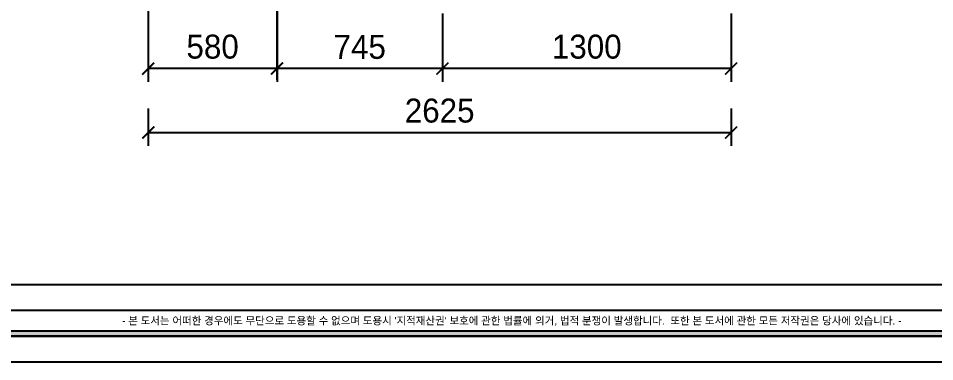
# Model space of a CAD drawing. Header units: millimetres. Extents: x 217202 to 745838, y -6815 to 171372.
# Drawn here: x 364393 to 368520, y 23545 to 25093 of the extents above; entities that cross this region are included whole.
import ezdxf
from ezdxf.enums import TextEntityAlignment as Align

# ---------------------------------------------------------------- set-up
doc = ezdxf.new("R2010")
doc.units = ezdxf.units.MM
doc.header["$PDMODE"] = 3
doc.layers.get('DEFPOINTS').update_dxf_attribs({"color": 248})
for name, color, linetype in [('C-WALL1', 2, 'Continuous'), ('FORM(YOURNAME)-1', 1, 'Continuous'), ('FORM(YOURNAME)-11', 1, 'Continuous'), ('HAT', 5, 'Continuous')]:
    doc.layers.add(name, color=color, linetype=linetype)
doc.styles.add('YOURNAME', font='HY울릉도M.TTF')
doc.dimstyles.new('YOURNAME-60', dxfattribs={"dimscale": 60, "dimtxt": 1.8, "dimasz": 0.9, "dimexe": 1, "dimexo": 3, "dimgap": 0.7, "dimtad": 1, "dimdec": 0, "dimzin": 0, "dimdsep": 46, "dimtxsty": 'YOURNAME', "dimblk": 'ARCHTICK', "dimcen": 0, "dimclrd": 1, "dimclre": 1, "dimclrt": 7, "dimadec": 0, "dimazin": 0, "dimtfac": 1, "dimtdec": 0, "dimtix": 1, "dimtmove": 2, "dimatfit": 3, "dimldrblk": 'ARCHTICK', "dimfxl": 1, "dimtolj": 1, "dimtzin": 0, "dimarcsym": 0})

# ---------------------------------------------------------------- blocks, each defined once
blk = doc.blocks.new('_ArchTick')
at = {"color": 0, "linetype": 'ByBlock', "const_width": 0.15}
blk.add_lwpolyline([(-0.5, -0.5), (0.5, 0.5)], dxfattribs=at)
blk = doc.blocks.new('*D655')
at = {"layer": 'DEFPOINTS', "color": 0, "transparency": 16777216}
for p in [(366303.1, 25294.6), (367603.1, 25294.6), (366303.1, 24866)]:
    blk.add_point(p, dxfattribs=at)
at = {"layer": 'HAT', "color": 1, "lineweight": -2, "transparency": 16777216}
for p, q in [((366303.1, 25114.6), (366303.1, 24806)), ((367603.1, 25114.6), (367603.1, 24806)), ((367603.1, 24866), (366303.1, 24866))]:
    blk.add_line(p, q, dxfattribs=at)
at = {"layer": 'HAT', "color": 1, "lineweight": -2, "transparency": 16777216, "xscale": 54, "yscale": 54, "zscale": 54, "rotation": 180}
blk.add_blockref('_ArchTick', (366303.1, 24866), dxfattribs=at)
at = {"layer": 'HAT', "color": 1, "lineweight": -2, "transparency": 16777216, "xscale": 54, "yscale": 54, "zscale": 54}
blk.add_blockref('_ArchTick', (367603.1, 24866), dxfattribs=at)
at = {"layer": 'HAT', "color": 7, "transparency": 16777216, "insert": (366953.1, 24964.1), "char_height": 108, "attachment_point": 5, "style": 'YOURNAME'}
blk.add_mtext('\\A1;1300', dxfattribs=at)
blk = doc.blocks.new('*D656')
at = {"layer": 'DEFPOINTS', "color": 0, "transparency": 16777216}
for p in [(365558.1, 25294.6), (366303.1, 25294.6), (365558.1, 24866)]:
    blk.add_point(p, dxfattribs=at)
at = {"layer": 'HAT', "color": 1, "lineweight": -2, "transparency": 16777216}
for p, q in [((365558.1, 25114.6), (365558.1, 24806)), ((366303.1, 25114.6), (366303.1, 24806)), ((366303.1, 24866), (365558.1, 24866))]:
    blk.add_line(p, q, dxfattribs=at)
at = {"layer": 'HAT', "color": 1, "lineweight": -2, "transparency": 16777216, "xscale": 54, "yscale": 54, "zscale": 54, "rotation": 180}
blk.add_blockref('_ArchTick', (365558.1, 24866), dxfattribs=at)
at = {"layer": 'HAT', "color": 1, "lineweight": -2, "transparency": 16777216, "xscale": 54, "yscale": 54, "zscale": 54}
blk.add_blockref('_ArchTick', (366303.1, 24866), dxfattribs=at)
at = {"layer": 'HAT', "color": 7, "transparency": 16777216, "insert": (365930.6, 24963.1), "char_height": 108, "attachment_point": 5, "style": 'YOURNAME'}
blk.add_mtext('\\A1;745', dxfattribs=at)
blk = doc.blocks.new('*D651')
at = {"layer": 'C-WALL1', "color": 1, "lineweight": -2, "transparency": 16777216}
for p, q in [((364978.1, 25974.6), (364978.1, 24806)), ((365558.1, 25974.6), (365558.1, 24806)), ((365558.1, 24866), (364978.1, 24866))]:
    blk.add_line(p, q, dxfattribs=at)
at = {"layer": 'DEFPOINTS', "color": 0, "transparency": 16777216}
for p in [(364978.1, 26154.6), (365558.1, 26154.6), (364978.1, 24866)]:
    blk.add_point(p, dxfattribs=at)
at = {"layer": 'C-WALL1', "color": 1, "lineweight": -2, "transparency": 16777216, "xscale": 54, "yscale": 54, "zscale": 54, "rotation": 180}
blk.add_blockref('_ArchTick', (364978.1, 24866), dxfattribs=at)
at = {"layer": 'C-WALL1', "color": 1, "lineweight": -2, "transparency": 16777216, "xscale": 54, "yscale": 54, "zscale": 54}
blk.add_blockref('_ArchTick', (365558.1, 24866), dxfattribs=at)
at = {"layer": 'C-WALL1', "color": 7, "transparency": 16777216, "insert": (365268.1, 24964.2), "char_height": 108, "attachment_point": 5, "style": 'YOURNAME'}
blk.add_mtext('\\A1;580', dxfattribs=at)
blk = doc.blocks.new('*D603')
at = {"layer": 'C-WALL1', "color": 1, "lineweight": -2, "transparency": 16777216}
for p, q in [((364978.1, 24686), (364978.1, 24517.8)), ((367603.1, 24686), (367603.1, 24517.8)), ((364978.1, 24577.8), (367603.1, 24577.8))]:
    blk.add_line(p, q, dxfattribs=at)
at = {"layer": 'DEFPOINTS', "color": 0, "transparency": 16777216}
for p in [(364978.1, 24866), (367603.1, 24866), (367603.1, 24577.8)]:
    blk.add_point(p, dxfattribs=at)
at = {"layer": 'C-WALL1', "color": 1, "lineweight": -2, "transparency": 16777216, "xscale": 54, "yscale": 54, "zscale": 54, "rotation": 180}
blk.add_blockref('_ArchTick', (364978.1, 24577.8), dxfattribs=at)
at = {"layer": 'C-WALL1', "color": 1, "lineweight": -2, "transparency": 16777216, "xscale": 54, "yscale": 54, "zscale": 54}
blk.add_blockref('_ArchTick', (367603.1, 24577.8), dxfattribs=at)
at = {"layer": 'C-WALL1', "color": 7, "transparency": 16777216, "insert": (366290.6, 24676), "char_height": 108, "attachment_point": 5, "style": 'YOURNAME'}
blk.add_mtext('\\A1;2625', dxfattribs=at)
blk = doc.blocks.new('FORM-ELEVATION')
at = {"layer": 'FORM(YOURNAME)-11'}
h = blk.add_hatch(color=256, dxfattribs=at)
h.dxf.hatch_style = 1
h.paths.add_polyline_path([(-10309, 35708), (71691, 35708), (71691, 35508), (-10309, 35508)])
h.paths.add_polyline_path([(-10309, -21492), (71691, -21492), (71691, -21692), (-10309, -21692)])
at = {"layer": 'DEFPOINTS', "color": 158}
blk.add_line((62481, -20692), (-10309, -20692), dxfattribs=at)
for points in [[(-10309, -21692), (71691, -21692), (71691, 35708), (-10309, 35708)], [(-8309, 33708), (61071, 33708), (61071, -19692), (-8309, -19692)]]:
    blk.add_lwpolyline(points, close=True, dxfattribs=at)
at = {"layer": 'FORM(YOURNAME)-11', "color": 250}
blk.add_lwpolyline([(-11309, -22692), (72691, -22692), (72691, 36708), (-11309, 36708)], close=True, dxfattribs=at)
at = {"layer": 'FORM(YOURNAME)-11'}
blk.add_lwpolyline([(-10309, -21492), (71691, -21492), (71691, -21692), (-10309, -21692)], close=True, dxfattribs=at)
at = {"layer": 'FORM(YOURNAME)-11', "color": 1, "style": 'YOURNAME'}
blk.add_text("- 본 도서는 어떠한 경우에도 무단으로 도용할 수 없으며 도용시 '지적재산권' 보호에 관한 법률에 의거, 법적 분쟁이 발생합니다.  또한 본 도서에 관한 모든 저작권은 당사에 있습니다. -", height=300, dxfattribs=at).set_placement((28146, -21092), align=Align.MIDDLE_CENTER)
at = {"layer": 'FORM(YOURNAME)-11', "color": 3, "style": 'YOURNAME'}
for tag, height, p in [('1', 450, (71041, -1219)), ('2', 450, (71041, -1863)), ('3', 450, (71041, -3150)), ('4', 450, (71041, -5081)), ('5', 515, (71041, -7398)), ('6', 515, (71041, -9650)), ('7', 515, (71041, -11903)), ('8', 515, (71041, -14155)), ('9', 515, (71041, -16408)), ('10', 515, (66791, -18596)), ('11', 515, (71041, -18660)), ('12', 515, (66791, -20848)), ('13', 515, (71041, -20848))]:
    blk.add_attdef(tag, text='', height=height, dxfattribs=at).set_placement(p, align=Align.MIDDLE_RIGHT)

msp = doc.modelspace()

# ---------------------------------------------------------------- linework, layer by layer
at = {"layer": 'C-WALL1'}
msp.add_line((365558.1, 24814.6), (365558.1, 26154.6), dxfattribs=at)

# ---------------------------------------------------------------- block references
at = {"layer": 'FORM(YOURNAME)-1', "xscale": 0.1154138797272628, "yscale": 0.1154138797272628, "zscale": 0.1154138797272628}
msp.add_blockref('FORM-ELEVATION', (363366.9, 26164.2), dxfattribs=at)

# ---------------------------------------------------------------- dimensions: what is measured, and where the dimension line sits
at = {"layer": 'C-WALL1'}
for base, p1, p2, picture, middle in [((364978.1, 24866), (365558.1, 26154.6), (364978.1, 26154.6), '*D651', (365268.1, 24964.2)), ((367603.1, 24577.8), (364978.1, 24866), (367603.1, 24866), '*D603', (366290.6, 24676))]:
    dim = msp.add_linear_dim(base=base, p1=p1, p2=p2, dimstyle='YOURNAME-60', dxfattribs=at)
    dim.commit()
    dim.dimension.update_dxf_attribs({"geometry": picture, "text_midpoint": middle})
at = {"layer": 'HAT'}
for base, p1, p2, picture, middle in [((365558.1, 24866), (366303.1, 25294.6), (365558.1, 25294.6), '*D656', (365930.6, 24963.1)), ((366303.1, 24866), (367603.1, 25294.6), (366303.1, 25294.6), '*D655', (366953.1, 24964.1))]:
    dim = msp.add_linear_dim(base=base, p1=p1, p2=p2, dimstyle='YOURNAME-60', dxfattribs=at)
    dim.commit()
    dim.dimension.update_dxf_attribs({"geometry": picture, "text_midpoint": middle})

doc.saveas('drawing.dxf')
